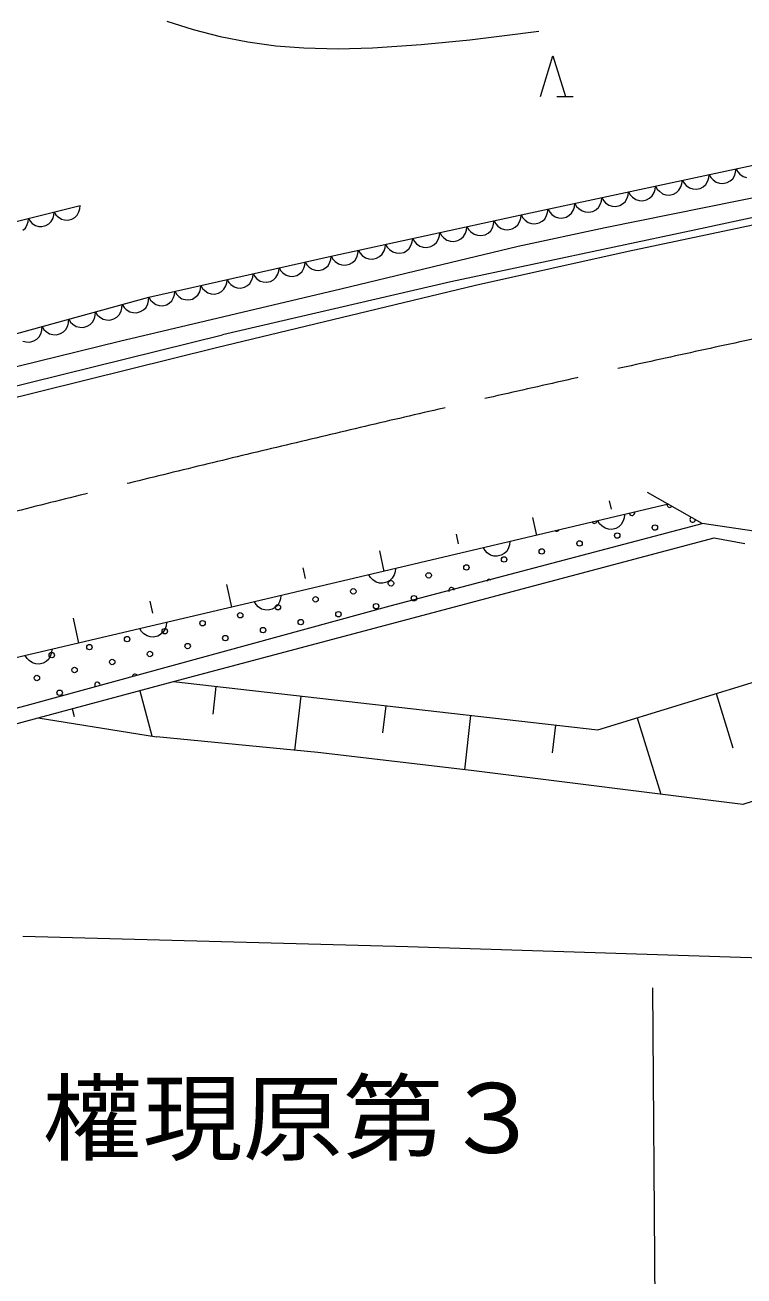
# Model space of a CAD drawing. Units: millimetres, scale not verified. Extents: x 40000 to 680000, y 20000 to 380000.
# Drawn here: x 137362 to 163750, y 250924 to 296820 of the extents above; entities that cross this region are included whole.
import ezdxf
from ezdxf.enums import TextEntityAlignment as Align

# ---------------------------------------------------------------- set-up
doc = ezdxf.new("R2010")
doc.units = ezdxf.units.MM
doc.header["$LTSCALE"] = 1000
doc.linetypes.add('CHAIN', pattern=[18.5, 12, -1.5, 3.5, -1.5])
doc.layers.add('S-SUV', color=7, linetype='Continuous', lineweight=13)
doc.styles.add('ＭＳ ゴシック', font='')
doc.styles.get('ＭＳ ゴシック').set_extended_font_data('MS Gothic')

msp = doc.modelspace()

# ---------------------------------------------------------------- linework, layer by layer
at = {"layer": 'S-SUV'}
for p, q in [((142570, 296967), (143533, 296656)), ((143533, 296656), (144522, 296400)), ((154955, 296434), (156223, 296593)), ((144522, 296400), (145534, 296200)), ((145534, 296200), (146564, 296060)), ((146564, 296060), (147601, 295980)), ((150112, 295983), (151898, 296103)), ((151898, 296103), (153686, 296283)), ((153686, 296283), (154955, 296434)), ((147601, 295980), (148851, 295951)), ((148851, 295951), (150112, 295983)), ((156281, 294194), (156739, 295690)), ((156739, 295690), (157196, 294194)), ((156885, 294194), (157485, 294194)), ((155573, 289851), (168388, 292598)), ((163444, 291420), (163459, 291542)), ((163459, 291542), (163521, 291436)), ((167624, 291198), (158660, 289382)), ((161436, 290889), (161473, 290997)), ((161473, 290997), (161488, 291119)), ((161488, 291119), (161549, 291014)), ((161549, 291014), (161629, 290930)), ((162349, 290971), (162422, 291100)), ((162422, 291100), (162458, 291208)), ((162458, 291208), (162474, 291330)), ((162474, 291330), (162535, 291225)), ((162535, 291225), (162615, 291141)), ((162615, 291141), (162734, 291054)), ((162734, 291054), (162855, 291018)), ((162855, 291018), (162979, 291006)), ((162979, 291006), (163132, 291038)), ((163132, 291038), (163239, 291100)), ((163239, 291100), (163335, 291182)), ((163335, 291182), (163408, 291311)), ((163408, 291311), (163444, 291420)), ((163521, 291436), (163600, 291353)), ((163600, 291353), (163720, 291265)), ((163720, 291265), (163841, 291229)), ((159465, 290466), (159501, 290575)), ((159501, 290575), (159516, 290696)), ((159516, 290696), (159577, 290591)), ((159577, 290591), (159657, 290508)), ((160282, 290466), (160378, 290549)), ((160378, 290549), (160451, 290678)), ((160451, 290678), (160487, 290786)), ((160487, 290786), (160502, 290908)), ((160502, 290908), (160563, 290802)), ((160563, 290802), (160643, 290719)), ((160643, 290719), (160762, 290631)), ((160762, 290631), (160883, 290595)), ((160883, 290595), (161007, 290583)), ((161007, 290583), (161160, 290616)), ((161160, 290616), (161268, 290677)), ((161268, 290677), (161364, 290760)), ((161364, 290760), (161436, 290889)), ((161629, 290930), (161748, 290842)), ((161748, 290842), (161869, 290806)), ((161869, 290806), (161993, 290794)), ((169447, 290938), (161984, 289301)), ((161993, 290794), (162146, 290827)), ((162146, 290827), (162254, 290889)), ((162254, 290889), (162349, 290971)), ((125139, 286658), (139384, 290195)), ((139342, 289970), (139373, 290076)), ((139373, 290076), (139384, 290195)), ((157493, 290044), (157529, 290152)), ((157529, 290152), (157544, 290274)), ((157544, 290274), (157606, 290168)), ((157606, 290168), (157685, 290085)), ((157685, 290085), (157805, 289997)), ((158310, 290044), (158406, 290126)), ((158406, 290126), (158479, 290255)), ((158479, 290255), (158515, 290363)), ((158515, 290363), (158530, 290485)), ((158530, 290485), (158592, 290380)), ((158592, 290380), (158671, 290296)), ((158671, 290296), (158791, 290208)), ((158791, 290208), (158912, 290172)), ((158912, 290172), (159036, 290160)), ((159036, 290160), (159188, 290193)), ((159188, 290193), (159296, 290255)), ((159296, 290255), (159392, 290337)), ((159392, 290337), (159465, 290466)), ((159503, 288521), (166872, 290083)), ((159657, 290508), (159776, 290420)), ((159776, 290420), (159898, 290384)), ((159898, 290384), (160021, 290372)), ((160021, 290372), (160174, 290404)), ((160174, 290404), (160282, 290466)), ((137474, 289604), (137485, 289723)), ((137485, 289723), (137547, 289623)), ((137547, 289623), (137627, 289544)), ((138325, 289607), (138392, 289734)), ((138392, 289734), (138424, 289840)), ((138424, 289840), (138434, 289959)), ((138434, 289959), (138497, 289858)), ((138497, 289858), (138577, 289780)), ((138577, 289780), (138696, 289699)), ((138696, 289699), (138814, 289667)), ((138814, 289667), (138935, 289660)), ((138935, 289660), (139082, 289696)), ((139082, 289696), (139185, 289759)), ((139185, 289759), (139275, 289842)), ((139275, 289842), (139342, 289970)), ((148603, 288340), (155573, 289851)), ((154562, 289512), (154577, 289635)), ((154577, 289635), (154639, 289529)), ((155448, 289488), (155522, 289619)), ((155522, 289619), (155558, 289728)), ((155558, 289728), (155573, 289851)), ((155573, 289851), (155634, 289746)), ((155634, 289746), (155714, 289662)), ((155714, 289662), (155833, 289575)), ((156231, 289559), (156339, 289621)), ((156339, 289621), (156435, 289703)), ((156435, 289703), (156507, 289832)), ((156507, 289832), (156544, 289941)), ((156544, 289941), (156559, 290063)), ((156559, 290063), (156620, 289957)), ((156620, 289957), (156700, 289874)), ((156700, 289874), (156819, 289786)), ((156819, 289786), (156940, 289750)), ((156940, 289750), (157064, 289738)), ((157064, 289738), (157217, 289771)), ((157217, 289771), (157325, 289832)), ((157325, 289832), (157420, 289915)), ((157420, 289915), (157493, 290044)), ((157805, 289997), (157926, 289961)), ((157926, 289961), (158050, 289949)), ((158050, 289949), (158203, 289982)), ((158203, 289982), (158310, 290044)), ((137285, 289288), (137376, 289371)), ((137376, 289371), (137442, 289498)), ((137442, 289498), (137474, 289604)), ((137627, 289544), (137746, 289463)), ((137746, 289463), (137865, 289432)), ((137865, 289432), (137985, 289424)), ((137985, 289424), (138132, 289460)), ((138132, 289460), (138235, 289524)), ((138235, 289524), (138325, 289607)), ((152571, 289081), (152586, 289204)), ((152586, 289204), (152648, 289097)), ((161984, 289301), (152985, 287399)), ((153457, 289056), (153530, 289187)), ((153530, 289187), (153566, 289296)), ((153566, 289296), (153581, 289420)), ((153581, 289420), (153644, 289313)), ((153644, 289313), (153724, 289229)), ((153724, 289229), (153845, 289141)), ((154247, 289126), (154356, 289189)), ((154356, 289189), (154453, 289272)), ((154453, 289272), (154526, 289403)), ((154526, 289403), (154562, 289512)), ((154639, 289529), (154720, 289445)), ((154720, 289445), (154841, 289356)), ((154841, 289356), (154963, 289320)), ((154963, 289320), (155088, 289308)), ((155088, 289308), (155243, 289342)), ((155243, 289342), (155352, 289405)), ((155352, 289405), (155448, 289488)), ((158660, 289382), (155458, 288696)), ((155833, 289575), (155954, 289539)), ((155954, 289539), (156078, 289526)), ((156078, 289526), (156231, 289559)), ((150579, 288649), (150594, 288772)), ((150594, 288772), (150656, 288666)), ((151465, 288625), (151539, 288755)), ((151539, 288755), (151575, 288865)), ((151575, 288865), (151590, 288988)), ((151590, 288988), (151652, 288882)), ((151652, 288882), (151733, 288797)), ((151733, 288797), (151854, 288709)), ((151854, 288709), (151976, 288673)), ((152101, 288661), (152256, 288694)), ((152256, 288694), (152365, 288757)), ((155458, 288696), (152353, 287947)), ((152365, 288757), (152461, 288841)), ((152461, 288841), (152534, 288971)), ((152534, 288971), (152571, 289081)), ((152648, 289097), (152729, 289013)), ((152729, 289013), (152849, 288925)), ((152849, 288925), (152972, 288889)), ((152972, 288889), (153097, 288877)), ((153097, 288877), (153251, 288910)), ((153251, 288910), (153360, 288973)), ((153360, 288973), (153457, 289056)), ((153845, 289141), (153968, 289105)), ((153968, 289105), (154093, 289093)), ((154093, 289093), (154247, 289126)), ((141907, 286830), (148603, 288340)), ((148589, 288222), (148603, 288340)), ((148603, 288340), (148665, 288234)), ((148665, 288234), (148746, 288150)), ((149474, 288193), (149547, 288324)), ((149547, 288324), (149583, 288433)), ((149583, 288433), (149598, 288556)), ((149598, 288556), (149661, 288450)), ((149661, 288450), (149741, 288366)), ((149741, 288366), (149862, 288277)), ((149862, 288277), (149985, 288241)), ((149985, 288241), (150110, 288229)), ((150110, 288229), (150264, 288263)), ((150264, 288263), (150373, 288325)), ((150373, 288325), (150470, 288409)), ((150470, 288409), (150543, 288539)), ((150543, 288539), (150579, 288649)), ((150656, 288666), (150737, 288582)), ((150737, 288582), (150858, 288493)), ((150858, 288493), (150980, 288457)), ((150980, 288457), (151106, 288445)), ((151106, 288445), (151260, 288479)), ((151260, 288479), (151369, 288541)), ((151369, 288541), (151465, 288625)), ((151976, 288673), (152101, 288661)), ((153891, 287281), (159503, 288521)), ((146642, 287685), (146676, 287790)), ((146676, 287790), (146690, 287909)), ((146690, 287909), (146750, 287807)), ((146750, 287807), (146829, 287727)), ((147529, 287774), (147599, 287900)), ((147599, 287900), (147633, 288006)), ((147633, 288006), (147646, 288125)), ((147646, 288125), (147707, 288023)), ((147707, 288023), (147785, 287942)), ((147785, 287942), (147902, 287858)), ((147902, 287858), (148021, 287825)), ((148021, 287825), (148141, 287814)), ((148141, 287814), (148289, 287848)), ((148289, 287848), (148394, 287909)), ((148394, 287909), (148486, 287990)), ((148486, 287990), (148555, 288116)), ((148555, 288116), (148589, 288222)), ((148746, 288150), (148867, 288061)), ((148867, 288061), (148989, 288025)), ((152353, 287947), (148947, 287133)), ((148989, 288025), (149114, 288013)), ((149114, 288013), (149268, 288047)), ((149268, 288047), (149377, 288110)), ((149377, 288110), (149474, 288193)), ((152985, 287399), (144606, 285451)), ((144729, 287253), (144763, 287359)), ((144763, 287359), (144777, 287477)), ((144777, 287477), (144838, 287375)), ((144838, 287375), (144916, 287295)), ((145524, 287261), (145616, 287342)), ((145616, 287342), (145686, 287469)), ((145686, 287469), (145720, 287574)), ((145720, 287574), (145733, 287693)), ((145733, 287693), (145794, 287591)), ((145794, 287591), (145872, 287511)), ((145872, 287511), (145989, 287427)), ((145989, 287427), (146108, 287393)), ((146108, 287393), (146228, 287382)), ((146228, 287382), (146376, 287416)), ((146376, 287416), (146481, 287477)), ((146481, 287477), (146573, 287558)), ((146573, 287558), (146642, 287685)), ((146829, 287727), (146946, 287642)), ((146946, 287642), (147064, 287609)), ((147064, 287609), (147185, 287598)), ((147185, 287598), (147333, 287632)), ((147333, 287632), (147437, 287693)), ((147437, 287693), (147529, 287774)), ((148947, 287133), (140832, 285205)), ((142816, 286821), (142850, 286927)), ((142850, 286927), (142864, 287046)), ((142864, 287046), (142925, 286944)), ((142925, 286944), (143003, 286863)), ((143003, 286863), (143120, 286779)), ((143611, 286830), (143703, 286911)), ((143703, 286911), (143773, 287037)), ((143773, 287037), (143807, 287143)), ((143807, 287143), (143820, 287261)), ((143820, 287261), (143881, 287159)), ((143881, 287159), (143959, 287079)), ((143959, 287079), (144076, 286995)), ((144076, 286995), (144195, 286961)), ((144195, 286961), (144315, 286951)), ((144315, 286951), (144463, 286984)), ((144387, 284985), (153891, 287281)), ((144463, 286984), (144568, 287045)), ((144568, 287045), (144660, 287127)), ((144660, 287127), (144729, 287253)), ((144916, 287295), (145033, 287211)), ((145033, 287211), (145151, 287177)), ((145151, 287177), (145272, 287167)), ((145272, 287167), (145420, 287200)), ((145420, 287200), (145524, 287261)), ((130148, 283602), (141907, 286830)), ((140889, 286326), (140919, 286437)), ((140919, 286437), (140927, 286561)), ((140927, 286561), (140995, 286458)), ((140995, 286458), (141080, 286379)), ((141711, 286373), (141803, 286461)), ((141803, 286461), (141869, 286595)), ((141869, 286595), (141899, 286706)), ((141899, 286706), (141907, 286830)), ((141907, 286830), (141968, 286728)), ((141968, 286728), (142047, 286648)), ((142047, 286648), (142163, 286563)), ((142163, 286563), (142282, 286530)), ((142282, 286530), (142402, 286519)), ((142402, 286519), (142550, 286553)), ((142550, 286553), (142655, 286614)), ((142655, 286614), (142747, 286695)), ((142747, 286695), (142816, 286821)), ((143120, 286779), (143238, 286746)), ((143238, 286746), (143359, 286735)), ((143359, 286735), (143507, 286768)), ((143507, 286768), (143611, 286830)), ((138959, 285899), (138968, 286023)), ((138968, 286023), (139035, 285920)), ((139843, 285923), (139909, 286057)), ((139909, 286057), (139939, 286168)), ((139939, 286168), (139947, 286292)), ((139947, 286292), (140015, 286189)), ((140015, 286189), (140100, 286110)), ((140100, 286110), (140225, 286028)), ((140225, 286028), (140349, 285999)), ((140349, 285999), (140474, 285994)), ((140474, 285994), (140626, 286036)), ((140626, 286036), (140731, 286104)), ((140731, 286104), (140823, 286192)), ((140823, 286192), (140889, 286326)), ((141080, 286379), (141205, 286297)), ((141205, 286297), (141329, 286268)), ((141329, 286268), (141454, 286263)), ((141454, 286263), (141606, 286304)), ((141606, 286304), (141711, 286373)), ((137883, 285385), (137949, 285519)), ((137949, 285519), (137979, 285630)), ((137979, 285630), (137988, 285754)), ((137988, 285754), (138055, 285651)), ((138055, 285651), (138140, 285572)), ((138140, 285572), (138265, 285490)), ((138265, 285490), (138389, 285461)), ((138515, 285456), (138666, 285498)), ((138666, 285498), (138771, 285566)), ((138771, 285566), (138863, 285654)), ((138863, 285654), (138929, 285788)), ((138929, 285788), (138959, 285899)), ((139035, 285920), (139120, 285841)), ((139120, 285841), (139245, 285759)), ((139245, 285759), (139369, 285730)), ((139369, 285730), (139494, 285725)), ((139494, 285725), (139646, 285767)), ((139646, 285767), (139751, 285835)), ((139751, 285835), (139843, 285923)), ((140832, 285205), (130411, 282662)), ((132236, 282393), (144606, 285451)), ((137285, 285221), (137409, 285192)), ((137409, 285192), (137535, 285187)), ((137535, 285187), (137686, 285229)), ((137686, 285229), (137792, 285297)), ((137792, 285297), (137883, 285385)), ((138389, 285461), (138515, 285456)), ((132336, 282005), (144387, 284985)), ((162217, 278537), (160208, 279667)), ((160976, 279235), (146206, 275756)), ((158803, 279361), (158869, 279057)), ((155993, 278749), (156135, 278095)), ((158451, 278523), (158388, 278626)), ((159313, 278625), (159246, 278497)), ((159349, 278734), (159313, 278625)), ((159362, 278855), (159349, 278734)), ((150764, 275506), (162217, 278537)), ((153182, 278136), (153259, 277786)), ((158532, 278442), (158451, 278523)), ((158652, 278357), (158532, 278442)), ((158773, 278324), (158652, 278357)), ((158895, 278316), (158773, 278324)), ((159046, 278352), (158895, 278316)), ((159152, 278413), (159046, 278352)), ((159246, 278497), (159152, 278413)), ((169576, 277438), (162217, 278537)), ((142812, 272731), (162652, 278002)), ((155146, 277746), (155110, 277637)), ((155159, 277867), (155146, 277746)), ((162652, 278002), (163779, 277802)), ((150372, 277524), (150535, 276776)), ((154248, 277535), (154185, 277638)), ((154329, 277454), (154248, 277535)), ((154449, 277369), (154329, 277454)), ((154570, 277336), (154449, 277369)), ((154692, 277328), (154570, 277336)), ((154843, 277364), (154692, 277328)), ((154949, 277425), (154843, 277364)), ((155043, 277508), (154949, 277425)), ((155110, 277637), (155043, 277508)), ((147562, 276911), (147649, 276514)), ((150956, 276879), (150943, 276758)), ((150045, 276547), (149982, 276650)), ((150126, 276465), (150045, 276547)), ((150246, 276381), (150126, 276465)), ((150367, 276347), (150246, 276381)), ((150489, 276340), (150367, 276347)), ((150640, 276376), (150489, 276340)), ((150746, 276437), (150640, 276376)), ((150840, 276520), (150746, 276437)), ((150907, 276649), (150840, 276520)), ((150943, 276758), (150907, 276649)), ((144752, 276299), (144936, 275458)), ((146753, 275891), (146740, 275770)), ((146206, 275756), (135758, 273306)), ((137540, 271891), (150764, 275506)), ((141942, 275686), (142039, 275244)), ((145842, 275558), (145779, 275662)), ((145923, 275477), (145842, 275558)), ((146043, 275392), (145923, 275477)), ((146164, 275359), (146043, 275392)), ((146437, 275387), (146286, 275352)), ((146543, 275448), (146437, 275387)), ((146637, 275532), (146543, 275448)), ((146704, 275661), (146637, 275532)), ((146740, 275770), (146704, 275661)), ((139124, 275063), (139330, 274143)), ((146286, 275352), (146164, 275359)), ((141639, 274570), (141576, 274674)), ((141720, 274489), (141639, 274570)), ((141840, 274404), (141720, 274489)), ((142434, 274544), (142340, 274460)), ((142501, 274673), (142434, 274544)), ((142537, 274781), (142501, 274673)), ((142550, 274902), (142537, 274781)), ((158385, 270959), (169974, 274526)), ((141961, 274371), (141840, 274404)), ((142083, 274364), (141961, 274371)), ((142234, 274399), (142083, 274364)), ((142340, 274460), (142234, 274399)), ((137436, 273582), (137373, 273685)), ((137517, 273501), (137436, 273582)), ((138231, 273556), (138137, 273472)), ((138298, 273685), (138231, 273556)), ((138334, 273793), (138298, 273685)), ((138347, 273914), (138334, 273793)), ((137637, 273416), (137517, 273501)), ((137758, 273383), (137637, 273416)), ((137880, 273376), (137758, 273383)), ((138031, 273411), (137880, 273376)), ((138137, 273472), (138031, 273411)), ((137847, 271399), (142812, 272731)), ((142812, 272731), (158385, 270959)), ((141571, 272398), (142017, 270737)), ((144370, 272554), (144254, 271536)), ((147484, 272200), (147258, 270209)), ((162731, 272297), (163345, 270301)), ((121435, 267626), (137540, 271891)), ((139088, 271732), (139163, 271455)), ((150599, 271845), (150486, 270853)), ((120000, 266632), (137847, 271399)), ((137847, 271399), (142186, 270710)), ((153713, 271491), (153486, 269496)), ((159834, 271405), (160697, 268599)), ((156828, 271137), (156713, 270123)), ((148110, 270125), (142186, 270710)), ((153741, 269467), (148110, 270125)), ((163704, 268223), (153741, 269467)), ((168384, 269723), (163704, 268223)), ((137282, 263385), (151410, 263012)), ((151410, 263012), (168081, 262475)), ((160393, 261495), (160472, 249800))]:
    msp.add_line(p, q, dxfattribs=at)
for centre in [(159096, 278090), (160480, 278383), (157713, 277798), (154945, 277213), (156329, 277505), (153562, 276920), (150795, 276335), (152178, 276628), (148027, 275750), (149411, 276043), (151633, 275790), (146644, 275458), (150249, 275497), (143876, 274873), (145260, 275165), (147482, 274912), (148865, 275205), (142493, 274580), (146098, 274620), (139725, 273995), (141109, 274288), (143331, 274035), (144714, 274327), (138342, 273702), (140564, 273449), (141947, 273742), (139180, 273157), (137796, 272864), (138634, 272319)]:
    msp.add_circle(centre, 99.5, dxfattribs=at)
at = {"layer": 'S-SUV', "linetype": 'CHAIN'}
msp.add_arc((332525, -496768), 800000, 101.65906, 108.46103, dxfattribs=at)
at = {"layer": 'S-SUV'}
for centre, start, end in [((161025, 279221), 178.9547, 323.677), ((158258, 278636), 216.4753, 349.9854), ((159642, 278928), 197.4763, 8.9844), ((161864, 278675), 118.7767, 2.5056), ((156875, 278343), 238.8972, 327.5636), ((154400, 276375), 48.4999, 161.6473), ((153016, 276082), 1.9739, 208.1733), ((140018, 272611), 343.9398, 226.2075), ((141402, 272904), 30.1717, 179.9756)]:
    msp.add_arc(centre, 99.5, start, end, dxfattribs=at)

# ---------------------------------------------------------------- texts
at = {"layer": 'S-SUV', "style": 'ＭＳ ゴシック', "width": 1.05}
msp.add_text('權現原第３ ', height=2566, dxfattribs=at).set_placement((138002, 254667), align=Align.BOTTOM_LEFT)

doc.saveas('drawing.dxf')
